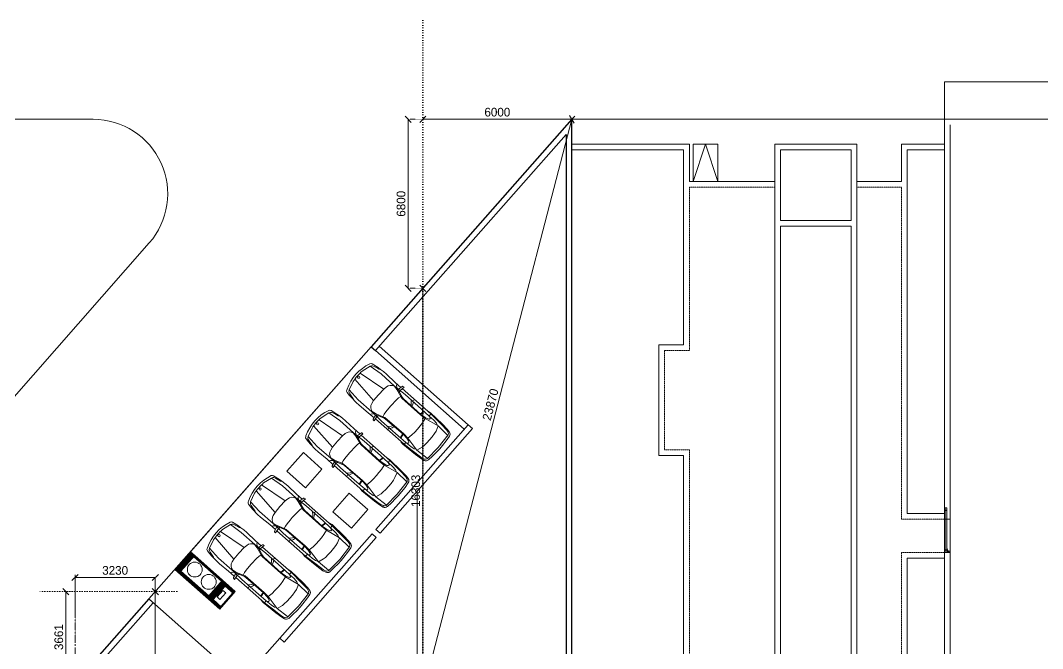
# Model space of a CAD drawing. Header units: metres. Extents: x 5205117 to 5948571, y 646915 to 1143748.
# Drawn here: x 5506460 to 5547606, y 846828 to 872101 of the extents above; entities that cross this region are included whole.
import ezdxf

# ---------------------------------------------------------------- set-up
doc = ezdxf.new("R2010")
doc.units = ezdxf.units.M
doc.header["$MEASUREMENT"] = 0
doc.header["$PDMODE"] = 35
doc.header["$PDSIZE"] = 10
for name, pattern in [('CENTER', [2, 1.25, -0.25, 0.25, -0.25]), ('DASHED', [0.75, 0.5, -0.25]), ('DOT', [0.25, 0, -0.25]), ('DOT2', [0.125, 0, -0.125]), ('HIDDEN', [0.375, 0.25, -0.125])]:
    doc.linetypes.add(name, pattern=pattern)
doc.layers.get('0').update_dxf_attribs({"color": 1, "linetype": 'DASHED', "lineweight": 30})
for name, color, linetype, lineweight in [('A-Center line', 1, 'CENTER', 9), ('A-Door', 3, 'Continuous', 15), ('A-Elevation 1', 4, 'Continuous', 13), ('A-Elevation 2', 163, 'Continuous', 9), ('A-Elevation 3', 251, 'Continuous', 5), ('A-Hidden', 2, 'HIDDEN', 5), ('CAR', 251, 'Continuous', 0), ('dim start point', 10, 'Continuous', 0), ('plot 5', 7, 'Continuous', 30), ('road', 7, 'Continuous', 9)]:
    doc.layers.add(name, color=color, linetype=linetype, lineweight=lineweight)
doc.layers.add('A-GF', color=8, linetype='Continuous', lineweight=0, transparency=0.5)
doc.styles.get("Standard").update_dxf_attribs({"font": 'GOTHIC.TTF'})
doc.dimstyles.get("Standard").update_dxf_attribs({"dimtxt": 2, "dimasz": 1, "dimexe": 0, "dimexo": 0, "dimgap": 0.1, "dimtad": 1, "dimdsep": 46, "dimtxsty": 'Standard', "dimblk": 'OBLIQUE', "dimcen": 0.1, "dimclrd": 256, "dimclre": 256, "dimclrt": 256, "dimadec": 0, "dimazin": 0, "dimtfac": 1, "dimtofl": 0, "dimtmove": 1, "dimatfit": 2, "dimldrblk": 'OPEN90', "dimfxl": 1, "dimtolj": 1, "dimtzin": 0, "dimlwd": -1, "dimlwe": -1, "dimarcsym": 0})

# ---------------------------------------------------------------- blocks, each defined once
blk = doc.blocks.new('A$C7DF671ED')
at = {"layer": 'A-Door'}
for p, q in [((-8, 1699), (-9, 1698)), ((-9, 1698), (-9, 1697)), ((-9, 1697), (-9, 1696)), ((-9, 1696), (-9, 1695)), ((-9, 1695), (-9, 1693)), ((-9, 1693), (-8, 1693)), ((-7, 1700), (-8, 1699)), ((-7, 1698), (-8, 1698)), ((-8, 1698), (-8, 1698)), ((-8, 1698), (-8, 1697)), ((-8, 1697), (-8, 1697)), ((-8, 1697), (-8, 1697)), ((-8, 1697), (-8, 1697)), ((-8, 1697), (-8, 1696)), ((-8, 1696), (-8, 1696)), ((-8, 1696), (-8, 1695)), ((-8, 1696), (-8, 1696)), ((-8, 1696), (-8, 1696)), ((-8, 1696), (-8, 1696)), ((-8, 1695), (-8, 1695)), ((-8, 1695), (-8, 1695)), ((-8, 1695), (-8, 1695)), ((-8, 1695), (-8, 1694)), ((-8, 1694), (-8, 1694)), ((-8, 1694), (-8, 1694)), ((-7, 1694), (-8, 1694)), ((-8, 1693), (-7, 1692)), ((-6, 1700), (-7, 1700)), ((-6, 1699), (-7, 1699)), ((-7, 1699), (-7, 1698)), ((-7, 1698), (-7, 1698)), ((-7, 1698), (-7, 1698)), ((-7, 1698), (-7, 1698)), ((-7, 1698), (-7, 1698)), ((-7, 1694), (-7, 1693)), ((-7, 1694), (-7, 1694)), ((-7, 1693), (-7, 1693)), ((-7, 1693), (-7, 1693)), ((-7, 1693), (-7, 1693)), ((-7, 1693), (-7, 1693)), ((-7, 1693), (-6, 1693)), ((-7, 1692), (-6, 1691)), ((-5, 1700), (-6, 1700)), ((-6, 1699), (-6, 1699)), ((-5, 1699), (-6, 1699)), ((-6, 1699), (-6, 1699)), ((-6, 1699), (-6, 1699)), ((-6, 1699), (-6, 1699)), ((-6, 1693), (-6, 1692)), ((-6, 1693), (-6, 1693)), ((-6, 1693), (-6, 1693)), ((-6, 1693), (-6, 1693)), ((-6, 1692), (-5, 1692)), ((-6, 1691), (-5, 1691)), ((-5, 1738), (0, 1738)), ((-5, 1738), (-5, 1733)), ((-5, 1733), (0, 1733)), ((-5, 1733), (-5, 1723)), ((-5, 1723), (0, 1723)), ((-5, 1723), (-5, 1718)), ((-5, 1718), (0, 1718)), ((-5, 1709), (-5, 1718)), ((-5, 1709), (0, 1709)), ((-5, 1709), (-5, 1700)), ((-5, 1700), (0, 1700)), ((-3, 1700), (-5, 1700)), ((-4, 1699), (-5, 1699)), ((-5, 1699), (-5, 1699)), ((-5, 1699), (-5, 1699)), ((-5, 1699), (-5, 1699)), ((-5, 1692), (-5, 1692)), ((-5, 1692), (-5, 1692)), ((-5, 1692), (-5, 1692)), ((-5, 1692), (-4, 1692)), ((-5, 1691), (-3, 1691)), ((-5, 1691), (-5, 1683)), ((0, 1691), (-5, 1691)), ((0, 1683), (-5, 1683)), ((-5, 1683), (-5, 1674)), ((0, 1674), (-5, 1674)), ((-5, 1674), (-5, 1668)), ((0, 1668), (-5, 1668)), ((-5, 1668), (-5, 1659)), ((0, 1659), (-5, 1659)), ((-5, 1659), (-5, 1654)), ((0, 1654), (-5, 1654)), ((-4, 1699), (-4, 1699)), ((-4, 1699), (-4, 1699)), ((-4, 1699), (-4, 1699)), ((-3, 1699), (-4, 1699)), ((-4, 1699), (-4, 1699)), ((-4, 1692), (-3, 1693)), ((-4, 1692), (-4, 1692)), ((-4, 1692), (-4, 1692)), ((-4, 1692), (-4, 1692)), ((-2, 1700), (-3, 1700)), ((-3, 1699), (-3, 1699)), ((-3, 1699), (-3, 1699)), ((-2, 1698), (-3, 1699)), ((-3, 1699), (-3, 1699)), ((-3, 1699), (-3, 1699)), ((-3, 1693), (-3, 1693)), ((-3, 1693), (-3, 1693)), ((-3, 1693), (-3, 1693)), ((-3, 1693), (-3, 1693)), ((-3, 1693), (-2, 1693)), ((-3, 1691), (-2, 1692)), ((-1, 1699), (-2, 1700)), ((-2, 1697), (-2, 1698)), ((-2, 1698), (-2, 1698)), ((-2, 1698), (-2, 1698)), ((-2, 1698), (-2, 1698)), ((-2, 1698), (-2, 1698)), ((-2, 1698), (-2, 1698)), ((-1, 1697), (-2, 1697)), ((-2, 1694), (-1, 1695)), ((-2, 1693), (-2, 1694)), ((-2, 1694), (-2, 1694)), ((-2, 1694), (-2, 1694)), ((-2, 1694), (-2, 1694)), ((-2, 1694), (-2, 1694)), ((-2, 1692), (-1, 1693)), ((-2, 1693), (-2, 1693)), ((-2, 1693), (-2, 1693)), ((-1, 1698), (-1, 1699)), ((0, 1697), (-1, 1698)), ((-1, 1696), (-1, 1697)), ((-1, 1697), (-1, 1697)), ((-1, 1697), (-1, 1697)), ((-1, 1697), (-1, 1697)), ((-1, 1696), (-1, 1696)), ((-1, 1696), (-1, 1696)), ((-1, 1695), (-1, 1696)), ((-1, 1696), (-1, 1696)), ((-1, 1693), (0, 1695)), ((-1, 1695), (-1, 1695)), ((-1, 1695), (-1, 1695)), ((-1, 1695), (-1, 1695)), ((-1, 1695), (-1, 1695)), ((-1, 1693), (-1, 1693)), ((0, 1800), (74, 1800)), ((0, 1738), (0, 1800)), ((0, 1738), (0, 1733)), ((0, 1723), (0, 1733)), ((0, 1718), (0, 1723)), ((0, 1709), (0, 1718)), ((0, 1700), (0, 1709)), ((74, 1700), (0, 1700)), ((0, 1696), (0, 1700)), ((0, 1696), (0, 1697)), ((0, 1695), (0, 1696)), ((0, 1693), (0, 1696)), ((0, 1691), (0, 1693)), ((0, 1691), (74, 1691)), ((0, 1683), (0, 1691)), ((0, 1683), (0, 1674)), ((0, 1668), (0, 1674)), ((0, 1659), (0, 1668)), ((0, 1654), (0, 1659)), ((0, 1654), (0, 109)), ((74, 1700), (74, 1800)), ((74, 1691), (74, 165)), ((0, 109), (74, 109)), ((0, 0), (0, 100)), ((0, 100), (74, 100)), ((74, 0), (0, 0)), ((81, 165), (74, 165)), ((74, 165), (74, 156)), ((81, 156), (74, 156)), ((74, 118), (74, 156)), ((74, 118), (75, 118)), ((74, 118), (74, 118)), ((74, 118), (74, 118)), ((74, 118), (74, 118)), ((74, 118), (74, 118)), ((74, 118), (74, 118)), ((75, 118), (74, 118)), ((74, 118), (74, 112)), ((81, 112), (74, 112)), ((74, 109), (74, 112)), ((78, 102), (74, 109)), ((74, 109), (74, 109)), ((74, 109), (74, 109)), ((74, 67), (74, 100)), ((74, 67), (79, 67)), ((74, 39), (74, 67)), ((74, 0), (74, 39)), ((74, 39), (79, 39)), ((81, 118), (75, 118)), ((81, 95), (78, 102)), ((82, 113), (79, 118)), ((79, 67), (79, 60)), ((79, 60), (91, 60)), ((79, 48), (79, 56)), ((92, 56), (79, 56)), ((79, 55), (79, 55)), ((79, 55), (79, 55)), ((79, 51), (79, 55)), ((79, 51), (79, 55)), ((79, 55), (79, 55)), ((81, 55), (79, 55)), ((79, 51), (79, 51)), ((79, 51), (79, 51)), ((79, 51), (79, 51)), ((79, 51), (80, 51)), ((93, 48), (79, 48)), ((79, 39), (79, 45)), ((79, 45), (93, 45)), ((80, 51), (81, 51)), ((80, 51), (80, 51)), ((80, 51), (80, 51)), ((81, 165), (81, 156)), ((81, 156), (81, 123)), ((86, 125), (81, 123)), ((81, 123), (81, 118)), ((81, 112), (81, 118)), ((84, 88), (81, 95)), ((81, 55), (82, 55)), ((81, 55), (81, 55)), ((81, 51), (82, 51)), ((81, 51), (81, 51)), ((81, 51), (81, 51)), ((86, 106), (82, 113)), ((82, 55), (83, 55)), ((82, 55), (82, 55)), ((82, 51), (82, 51)), ((82, 51), (83, 51)), ((83, 55), (84, 55)), ((83, 51), (84, 51)), ((87, 81), (84, 88)), ((84, 55), (86, 55)), ((84, 55), (84, 55)), ((84, 51), (86, 51)), ((84, 51), (84, 51)), ((90, 118), (86, 125)), ((89, 99), (86, 106)), ((86, 55), (87, 55)), ((86, 55), (86, 55)), ((86, 51), (86, 51)), ((86, 51), (87, 51)), ((89, 73), (87, 81)), ((87, 55), (88, 55)), ((87, 51), (88, 51)), ((88, 55), (89, 55)), ((88, 55), (88, 55)), ((88, 51), (89, 51)), ((88, 51), (88, 51)), ((92, 91), (89, 99)), ((90, 66), (89, 73)), ((89, 55), (89, 51)), ((89, 55), (90, 55)), ((89, 51), (90, 51)), ((89, 12), (90, 17)), ((89, 12), (90, 8)), ((94, 110), (90, 118)), ((91, 60), (90, 66)), ((90, 55), (91, 55)), ((90, 55), (90, 55)), ((90, 55), (90, 55)), ((91, 51), (90, 51)), ((90, 51), (90, 51)), ((90, 51), (90, 51)), ((90, 17), (92, 20)), ((92, 5), (90, 8)), ((91, 60), (110, 60)), ((91, 55), (91, 55)), ((92, 55), (91, 55)), ((92, 51), (91, 51)), ((91, 51), (91, 51)), ((95, 83), (92, 91)), ((92, 56), (93, 56)), ((92, 55), (92, 56)), ((92, 55), (92, 55)), ((94, 55), (92, 55)), ((92, 55), (92, 55)), ((93, 51), (92, 55)), ((92, 51), (92, 51)), ((93, 51), (92, 51)), ((92, 20), (94, 22)), ((95, 2), (92, 5)), ((93, 56), (94, 56)), ((93, 50), (93, 51)), ((94, 51), (93, 51)), ((93, 48), (93, 50)), ((93, 48), (111, 48)), ((93, 43), (93, 45)), ((93, 45), (112, 45)), ((94, 35), (93, 43)), ((98, 102), (94, 110)), ((94, 56), (95, 56)), ((94, 51), (94, 55)), ((95, 55), (94, 55)), ((94, 55), (94, 55)), ((94, 55), (94, 55)), ((94, 55), (94, 55)), ((95, 51), (94, 51)), ((94, 51), (94, 51)), ((94, 51), (94, 51)), ((94, 51), (94, 51)), ((94, 22), (94, 35)), ((94, 22), (95, 23)), ((94, 17), (94, 22)), ((112, 17), (94, 17)), ((97, 75), (95, 83)), ((95, 56), (96, 56)), ((97, 55), (95, 55)), ((97, 51), (95, 51)), ((95, 23), (98, 25)), ((98, 0), (95, 2)), ((96, 56), (96, 56)), ((96, 56), (96, 56)), ((96, 56), (96, 56)), ((97, 56), (96, 56)), ((99, 68), (97, 75)), ((97, 56), (99, 56)), ((97, 55), (97, 55)), ((98, 55), (97, 55)), ((97, 55), (97, 55)), ((97, 51), (97, 51)), ((98, 51), (97, 51)), ((97, 51), (97, 51)), ((101, 94), (98, 102)), ((98, 55), (98, 55)), ((99, 55), (98, 55)), ((98, 51), (98, 51)), ((98, 51), (99, 51)), ((103, 26), (98, 25)), ((101, 60), (99, 68)), ((99, 56), (99, 56)), ((102, 56), (99, 56)), ((100, 55), (99, 55)), ((99, 51), (100, 51)), ((100, 55), (100, 51)), ((100, 55), (100, 55)), ((100, 55), (100, 55)), ((100, 55), (100, 55)), ((100, 55), (100, 55)), ((100, 55), (111, 55)), ((100, 51), (100, 51)), ((100, 51), (100, 51)), ((100, 51), (100, 51)), ((100, 51), (100, 51)), ((111, 51), (100, 51)), ((104, 86), (101, 94)), ((102, 51), (101, 56)), ((102, 56), (103, 56)), ((102, 48), (102, 51)), ((102, 43), (102, 45)), ((103, 35), (102, 43)), ((103, 56), (111, 56)), ((103, 35), (103, 17)), ((107, 25), (103, 26)), ((107, 78), (104, 86)), ((109, 69), (107, 78)), ((111, 23), (107, 25)), ((107, 0), (111, 2)), ((110, 61), (109, 69)), ((110, 60), (110, 61)), ((110, 60), (163, 60)), ((111, 55), (111, 56)), ((111, 56), (163, 56)), ((113, 55), (111, 55)), ((111, 55), (111, 55)), ((111, 52), (111, 55)), ((111, 51), (111, 52)), ((113, 51), (111, 51)), ((111, 51), (111, 51)), ((111, 48), (111, 51)), ((111, 48), (163, 48)), ((112, 22), (111, 23)), ((111, 2), (114, 5)), ((112, 44), (112, 45)), ((112, 45), (163, 45)), ((112, 35), (112, 44)), ((112, 22), (112, 35)), ((114, 20), (112, 22)), ((112, 21), (112, 22)), ((112, 17), (112, 19)), ((115, 55), (113, 55)), ((115, 51), (113, 51)), ((115, 17), (114, 20)), ((114, 5), (115, 8)), ((115, 55), (115, 55)), ((115, 55), (115, 51)), ((115, 55), (115, 55)), ((115, 55), (115, 55)), ((115, 55), (115, 55)), ((116, 55), (115, 55)), ((115, 51), (115, 51)), ((116, 51), (115, 51)), ((115, 51), (115, 51)), ((115, 51), (115, 51)), ((115, 51), (115, 51)), ((115, 17), (116, 12)), ((115, 8), (116, 12)), ((116, 55), (116, 55)), ((116, 55), (116, 51)), ((116, 55), (116, 55)), ((116, 55), (116, 55)), ((117, 55), (116, 55)), ((116, 51), (116, 51)), ((116, 51), (116, 51)), ((116, 51), (116, 51)), ((117, 51), (116, 51)), ((141, 55), (117, 55)), ((117, 51), (149, 51)), ((141, 55), (141, 55)), ((149, 55), (141, 55)), ((149, 55), (149, 51)), ((153, 55), (149, 55)), ((157, 51), (149, 51)), ((153, 55), (153, 55)), ((157, 55), (153, 55)), ((157, 51), (157, 55)), ((157, 55), (163, 55)), ((157, 51), (163, 51)), ((163, 60), (163, 60)), ((163, 60), (164, 60)), ((163, 60), (163, 60)), ((163, 56), (163, 55)), ((163, 55), (163, 51)), ((163, 55), (166, 55)), ((163, 51), (163, 48)), ((163, 51), (166, 51)), ((163, 45), (163, 45)), ((163, 45), (163, 45)), ((163, 45), (164, 45)), ((164, 60), (164, 59)), ((164, 59), (165, 59)), ((164, 59), (164, 59)), ((164, 45), (165, 46)), ((164, 45), (164, 45)), ((164, 45), (164, 45)), ((165, 59), (165, 59)), ((165, 59), (165, 58)), ((165, 58), (165, 58)), ((165, 58), (165, 58)), ((165, 58), (166, 57)), ((165, 47), (166, 47)), ((165, 46), (165, 47)), ((165, 47), (165, 47)), ((165, 46), (165, 46)), ((165, 46), (165, 46)), ((166, 57), (166, 57)), ((166, 57), (166, 55)), ((166, 55), (166, 51)), ((166, 55), (167, 55)), ((166, 51), (166, 48)), ((166, 51), (167, 51)), ((166, 48), (166, 47)), ((167, 55), (167, 55)), ((167, 55), (167, 51)), ((167, 55), (167, 55)), ((167, 55), (167, 55)), ((171, 55), (167, 55)), ((167, 51), (167, 51)), ((167, 51), (167, 51)), ((167, 51), (167, 51)), ((167, 51), (176, 51)), ((172, 55), (171, 55)), ((172, 55), (173, 55)), ((173, 55), (173, 55)), ((175, 55), (173, 55)), ((176, 55), (175, 55)), ((175, 55), (175, 55)), ((176, 55), (176, 51)), ((178, 55), (176, 55)), ((176, 55), (176, 55)), ((178, 51), (176, 51)), ((178, 55), (179, 55)), ((179, 51), (178, 51)), ((179, 55), (180, 55)), ((180, 51), (179, 51)), ((180, 55), (180, 55)), ((180, 55), (180, 55)), ((180, 55), (181, 55)), ((180, 51), (180, 51)), ((180, 51), (180, 51)), ((181, 51), (180, 51)), ((181, 55), (181, 55)), ((181, 51), (181, 55)), ((181, 51), (181, 51)), ((98, 0), (103, -1)), ((107, 0), (103, -1))]:
    blk.add_line(p, q, dxfattribs=at)
blk = doc.blocks.new('A$Cda8b4320')
at = {"layer": 'A-Elevation 1', "ltscale": 0.5}
for p, q in [((-607, 230), (-37679, 230)), ((0, 0), (0, 0))]:
    blk.add_line(p, q, dxfattribs=at)
at = {"layer": 'A-Elevation 1'}
blk.add_lwpolyline([(-37679, 0), (0, 0)], dxfattribs=at)
at = {"layer": 'A-Elevation 1', "ltscale": 0.5}
blk.add_lwpolyline([(-25894, -17500), (-25894, -13270), (-22664, -13270), (-22664, -15000), (-17434, -15000), (-17434, -15230), (-22664, -15230), (-22664, -17730), (-26124, -17730), (-26124, -17500)], close=True, dxfattribs=at)
blk.add_lwpolyline([(0, -15000), (-16094, -15000), (-16094, -15230), (-230, -15230)], dxfattribs=at)
at = {"layer": 'A-Elevation 2', "ltscale": 5}
for points in [[(-999, -8170), (-999, -11470), (-25894, -11470), (-25894, -8170)], [(-4299, -11240), (-25664, -11240), (-25664, -8400), (-4299, -8400)]]:
    blk.add_lwpolyline(points, close=True, dxfattribs=at)
at = {"layer": 'A-Elevation 3', "ltscale": 5}
for p, q in [((-17434, -15000), (-16094, -15000)), ((-17434, -15230), (-16094, -15230))]:
    blk.add_line(p, q, dxfattribs=at)
for points in [[(-1229, 0), (-1229, -4500), (-9074, -4500), (-9074, -3500), (-13534, -3500), (-13534, -4500), (-22664, -4500), (-22664, -1500), (-37679, -1500)], [(-2499, -8170), (-2499, -4730), (-999, -4730), (-999, 0)], [(-999, -15000), (-999, -13270), (-2499, -13270), (-2499, -11470)], [(-22664, -13500), (-17664, -13500), (-17664, -15000)], [(-1229, -15000), (-1229, -13500), (-15864, -13500), (-15864, -15000)]]:
    blk.add_lwpolyline(points, dxfattribs=at)
at = {"layer": 'A-Elevation 3', "ltscale": 5, "flags": 128}
blk.add_lwpolyline([(-2499, -4880), (-999, -5380), (-2499, -5880), (-999, -5880), (-999, -4880)], close=True, dxfattribs=at)
at = {"layer": 'A-Elevation 3', "ltscale": 5}
blk.add_lwpolyline([(-4069, -11240), (-4069, -8400), (-1229, -8400), (-1229, -11240)], close=True, dxfattribs=at)
at = {"layer": 'A-Hidden', "ltscale": 5}
for p, q in [((-2729, -4730), (-2729, -8170)), ((-2729, -11470), (-2729, -13270))]:
    blk.add_line(p, q, dxfattribs=at)
for points in [[(-37679, -1730), (-22894, -1730), (-22894, -4730), (-13304, -4730), (-13304, -3730), (-9304, -3730), (-9304, -4730), (-2729, -4730)], [(-22664, -13270), (-17434, -13270), (-17434, -15000)], [(-2730, -13270), (-16094, -13270), (-16094, -15000)]]:
    blk.add_lwpolyline(points, dxfattribs=at)
at = {"layer": 'A-Door', "ltscale": 0.5, "rotation": 270}
blk.add_blockref('A$C7DF671ED', (-17434, -15025), dxfattribs=at)
blk = doc.blocks.new('A$C4CA47BB0')
at = {"layer": 'CAR'}
for p, q in [((-3.01, -0.37), (-3.053, -0.553)), ((-2.992, -0.352), (-2.937, -0.34)), ((-2.937, -0.34), (-2.968, -0.548)), ((-1.447, -0.408), (-1.575, -0.431)), ((-0.794, -0.435), (-1.447, -0.408)), ((-4.516, -0.615), (-4.622, -0.972)), ((-3.98, -0.557), (-4.516, -0.615)), ((-4.486, -0.566), (-4.516, -0.615)), ((-4.239, -0.443), (-4.513, -0.487)), ((-4.455, -0.536), (-4.486, -0.566)), ((-4.392, -0.513), (-4.455, -0.536)), ((-4.237, -0.476), (-4.392, -0.513)), ((-4.12, -0.434), (-4.239, -0.443)), ((-4.161, -0.461), (-4.237, -0.476)), ((-4.12, -0.434), (-4.161, -0.461)), ((-3.971, -0.419), (-4.12, -0.434)), ((-3.249, -0.562), (-3.98, -0.557)), ((-3.807, -0.414), (-3.971, -0.419)), ((-3.332, -0.435), (-3.807, -0.414)), ((-3.494, -0.943), (-3.472, -0.805)), ((-3.332, -0.435), (-3.025, -0.435)), ((-2.704, -0.533), (-3.249, -0.562)), ((-3.248, -0.572), (-3.086, -0.603)), ((-3.2, -0.49), (-3.231, -0.434)), ((-3.115, -0.556), (-3.2, -0.49)), ((-2.708, -0.695), (-3.115, -0.556)), ((-3.086, -0.603), (-2.785, -0.705)), ((-2.968, -0.548), (-2.935, -0.618)), ((-1.412, -0.435), (-2.951, -0.435)), ((-2.811, -0.813), (-2.824, -0.928)), ((-2.785, -0.705), (-2.811, -0.813)), ((-2.785, -0.705), (-2.707, -0.727)), ((-2.643, -0.705), (-2.708, -0.695)), ((-2.707, -0.727), (-1.699, -0.738)), ((-1.822, -0.533), (-2.704, -0.533)), ((-1.704, -0.715), (-2.643, -0.705)), ((-2.385, -0.533), (-2.282, -0.64)), ((-2.282, -0.434), (-2.312, -0.533)), ((-2.282, -0.64), (-2.236, -0.709)), ((-2.217, -0.615), (-2.257, -0.533)), ((-2.183, -0.71), (-2.217, -0.615)), ((-1.405, -0.543), (-1.822, -0.533)), ((-1.702, -0.536), (-1.728, -0.712)), ((-1.706, -0.715), (-1.68, -0.536)), ((-1.491, -0.688), (-1.704, -0.715)), ((-1.699, -0.738), (-1.459, -0.723)), ((-1.366, -0.658), (-1.491, -0.688)), ((-1.459, -0.723), (-0.869, -0.603)), ((-1.428, -0.923), (-1.459, -0.723)), ((-1.412, -0.435), (-1.405, -0.543)), ((-0.824, -0.471), (-1.412, -0.435)), ((-1.405, -0.543), (-1.336, -0.566)), ((-1.156, -0.549), (-1.405, -0.543)), ((-1.32, -0.63), (-1.366, -0.658)), ((-1.336, -0.566), (-1.311, -0.589)), ((-1.311, -0.589), (-1.32, -0.63)), ((-0.989, -0.566), (-1.156, -0.549)), ((-0.929, -0.596), (-0.989, -0.566)), ((-0.869, -0.603), (-0.346, -0.629)), ((-0.869, -0.603), (-0.8, -0.812)), ((-0.502, -0.499), (-0.824, -0.471)), ((-0.8, -0.812), (-0.777, -0.929)), ((-0.497, -0.461), (-0.794, -0.435)), ((-0.413, -0.524), (-0.502, -0.499)), ((-0.369, -0.488), (-0.497, -0.461)), ((-0.329, -0.609), (-0.366, -0.555)), ((-0.291, -1.253), (-0.329, -0.609)), ((-0.236, -0.837), (-0.26, -0.612)), ((-4.635, -1.087), (-3.494, -0.943)), ((-3.504, -1.25), (-3.494, -0.943)), ((-2.824, -0.928), (-2.834, -1.254)), ((-1.417, -1.086), (-1.428, -0.923)), ((-1.415, -1.247), (-1.417, -1.086)), ((-0.777, -0.929), (-0.765, -1.089)), ((-0.765, -1.089), (-0.762, -1.253)), ((-0.223, -1.073), (-0.236, -0.837)), ((-0.218, -1.25), (-0.223, -1.073)), ((-4.73, -1.25), (-4.73, -1.25)), ((-3.494, -1.557), (-4.635, -1.413)), ((-4.622, -1.528), (-4.516, -1.885)), ((-3.494, -1.557), (-3.504, -1.25)), ((-3.471, -1.695), (-3.494, -1.557)), ((-2.834, -1.254), (-2.831, -1.381)), ((-2.831, -1.381), (-2.824, -1.572)), ((-2.824, -1.572), (-2.811, -1.687)), ((-1.459, -1.777), (-1.428, -1.577)), ((-1.428, -1.577), (-1.417, -1.414)), ((-1.417, -1.414), (-1.415, -1.247)), ((-0.777, -1.571), (-0.793, -1.669)), ((-0.765, -1.411), (-0.777, -1.571)), ((-0.762, -1.253), (-0.765, -1.411)), ((-0.329, -1.891), (-0.291, -1.253)), ((-0.236, -1.663), (-0.223, -1.427)), ((-0.223, -1.427), (-0.218, -1.25)), ((-4.598, -1.923), (-4.586, -1.952)), ((-4.516, -1.885), (-4.486, -1.934)), ((-4.516, -1.885), (-3.98, -1.943)), ((-4.513, -2.013), (-4.359, -2.039)), ((-4.486, -1.934), (-4.455, -1.964)), ((-4.455, -1.964), (-4.392, -1.987)), ((-4.392, -1.987), (-4.251, -2.02)), ((-4.359, -2.039), (-4.239, -2.057)), ((-4.251, -2.02), (-4.161, -2.039)), ((-4.239, -2.057), (-3.971, -2.081)), ((-4.161, -2.039), (-4.12, -2.066)), ((-3.98, -1.943), (-3.249, -1.938)), ((-3.249, -1.938), (-3.115, -1.944)), ((-3.086, -1.897), (-3.248, -1.928)), ((-3.2, -2.01), (-3.231, -2.066)), ((-3.115, -1.944), (-3.2, -2.01)), ((-2.708, -1.805), (-3.115, -1.944)), ((-3.115, -1.944), (-2.704, -1.967)), ((-2.785, -1.795), (-3.086, -1.897)), ((-3.01, -2.13), (-3.053, -1.947)), ((-2.968, -1.952), (-2.935, -1.882)), ((-2.937, -2.16), (-2.968, -1.952)), ((-2.811, -1.687), (-2.785, -1.795)), ((-2.707, -1.773), (-2.785, -1.795)), ((-2.643, -1.795), (-2.708, -1.805)), ((-1.699, -1.762), (-2.707, -1.773)), ((-2.704, -1.967), (-1.822, -1.967)), ((-1.704, -1.785), (-2.643, -1.795)), ((-2.387, -1.969), (-2.282, -1.86)), ((-2.282, -2.066), (-2.312, -1.967)), ((-2.282, -1.86), (-2.236, -1.791)), ((-2.217, -1.885), (-2.258, -1.969)), ((-2.183, -1.79), (-2.217, -1.885)), ((-1.822, -1.967), (-1.405, -1.957)), ((-1.702, -1.967), (-1.728, -1.788)), ((-1.491, -1.812), (-1.704, -1.785)), ((-1.704, -1.785), (-1.68, -1.964)), ((-1.459, -1.777), (-1.699, -1.762)), ((-1.366, -1.842), (-1.491, -1.812)), ((-0.869, -1.897), (-1.459, -1.777)), ((-1.412, -2.065), (-1.405, -1.957)), ((-1.412, -2.065), (-1.007, -2.039)), ((-1.405, -1.957), (-1.336, -1.934)), ((-1.405, -1.957), (-1.156, -1.951)), ((-1.32, -1.87), (-1.366, -1.842)), ((-1.336, -1.934), (-1.311, -1.911)), ((-1.311, -1.911), (-1.32, -1.87)), ((-1.156, -1.951), (-0.989, -1.934)), ((-1.007, -2.039), (-0.587, -2.01)), ((-0.929, -1.904), (-0.989, -1.934)), ((-0.793, -1.669), (-0.869, -1.897)), ((-0.346, -1.871), (-0.869, -1.897)), ((-0.794, -2.065), (-0.497, -2.039)), ((-0.587, -2.01), (-0.502, -2.001)), ((-0.502, -2.001), (-0.413, -1.976)), ((-0.497, -2.039), (-0.373, -2.013)), ((-0.369, -1.948), (-0.329, -1.891)), ((-0.26, -1.888), (-0.236, -1.663)), ((-3.971, -2.081), (-3.807, -2.086)), ((-3.807, -2.086), (-3.332, -2.065)), ((-3.332, -2.065), (-3.025, -2.065)), ((-2.992, -2.148), (-2.937, -2.16)), ((-1.412, -2.065), (-2.951, -2.065)), ((-1.575, -2.069), (-1.447, -2.092)), ((-1.447, -2.092), (-0.794, -2.065))]:
    blk.add_line(p, q, dxfattribs=at)
at = {"layer": 'CAR', "linetype": 'DOT', "ltscale": 200}
blk.add_lwpolyline([(-5, -2.5), (0, -2.5), (0, 0), (-5, 0)], close=True, dxfattribs=at)
at = {"layer": 'CAR'}
blk.add_circle((-4.566, -1.25), 0.043, dxfattribs=at)
for centre, radius, start, end in [((-2.987, -0.375), 0.0239, 101.856, 166.8451), ((-2.943, -1.25), 1.787, 156.8697, 202.1308), ((-4.497, -0.581), 0.0955, 99.5619, 159.9007), ((-3.187, -0.853), 0.288, 102.2413, 170.4691), ((-0.44, -0.616), 0.0958, 34.7319, 73.9991), ((-0.403, -0.627), 0.143, 6.1653, 76.417), ((-2.689, -1.25), 1.953, 171.8061, 188.1938), ((-4.497, -1.919), 0.0955, 200.0993, 260.4381), ((-3.187, -1.647), 0.288, 189.5309, 257.7586), ((-0.44, -1.884), 0.0955, 286.0012, 317.4974), ((-0.403, -1.873), 0.143, 282.0139, 351.7918), ((-2.987, -2.125), 0.0239, 193.1504, 258.142)]:
    blk.add_arc(centre, radius, start, end, dxfattribs=at)
blk = doc.blocks.new('_Oblique')
at = {"color": 0, "linetype": 'ByBlock', "lineweight": -2}
blk.add_line((-0.5, -0.5), (0.5, 0.5), dxfattribs=at)
blk = doc.blocks.new('*D872')
at = {"layer": 'Defpoints', "color": 0, "ltscale": 5, "transparency": 16777216}
for p in [(5528658, 868125), (5528658, 868125), (5522658, 845022)]:
    blk.add_point(p, dxfattribs=at)
at = {"layer": 'dim start point', "color": 1, "ltscale": 5, "transparency": 16777216}
blk.add_line((5522658, 845022), (5528658, 868125), dxfattribs=at)
at = {"layer": 'dim start point', "linetype": 'DOT2', "ltscale": 5, "transparency": 16777216}
for p, q in [((5528658, 868125), (5528658, 868125)), ((5522658, 845022), (5522658, 845022))]:
    blk.add_line(p, q, dxfattribs=at)
at = {"layer": 'dim start point', "color": 1, "ltscale": 5, "transparency": 16777216, "xscale": 250, "yscale": 250, "zscale": 250}
for p, rotation in [((5528658, 868125), 75.44174388856962), ((5522658, 845022), 255.4417438885696)]:
    blk.add_blockref('_Oblique', p, dxfattribs=dict(at, rotation=rotation))
at = {"layer": 'dim start point', "color": 1, "ltscale": 5, "transparency": 16777216, "insert": (5525383, 856645), "char_height": 350, "attachment_point": 5, "rotation": 75.4417}
blk.add_mtext('\\A1;23870', dxfattribs=at)
blk = doc.blocks.new('_Open90')
at = {"color": 0, "linetype": 'ByBlock', "lineweight": -2}
for p, q in [((0, 0), (-1, 0)), ((-0.5, 0.5), (0, 0)), ((0, 0), (-0.5, -0.5))]:
    blk.add_line(p, q, dxfattribs=at)
blk = doc.blocks.new('*D877')
at = {"layer": 'Defpoints', "color": 0, "ltscale": 5, "transparency": 16777216}
for p in [(5511888, 849119), (5511888, 849119), (5512023, 840747)]:
    blk.add_point(p, dxfattribs=at)
at = {"layer": 'dim start point', "linetype": 'DOT2', "ltscale": 5, "transparency": 16777216}
for p, q in [((5511888, 849119), (5511888, 849119)), ((5512023, 840747), (5511888, 840747))]:
    blk.add_line(p, q, dxfattribs=at)
at = {"layer": 'dim start point', "color": 1, "ltscale": 5, "transparency": 16777216}
blk.add_line((5511888, 840747), (5511888, 849119), dxfattribs=at)
at = {"layer": 'dim start point', "color": 1, "ltscale": 5, "transparency": 16777216, "xscale": 250, "yscale": 250, "zscale": 250}
for p, rotation in [((5511888, 849119), 90), ((5511888, 840747), 270)]:
    blk.add_blockref('_Oblique', p, dxfattribs=dict(at, rotation=rotation))
at = {"layer": 'dim start point', "color": 1, "ltscale": 5, "transparency": 16777216, "insert": (5511604, 844933), "char_height": 350, "attachment_point": 5, "rotation": 90}
blk.add_mtext('\\A1;8372', dxfattribs=at)
blk = doc.blocks.new('*D879')
at = {"layer": 'Defpoints', "color": 0, "ltscale": 5, "transparency": 16777216}
for p in [(5508658, 849687), (5508658, 847060), (5511888, 847060)]:
    blk.add_point(p, dxfattribs=at)
at = {"layer": 'dim start point', "linetype": 'DOT2', "ltscale": 5, "transparency": 16777216}
for p, q in [((5508658, 847060), (5508658, 849687)), ((5511888, 847060), (5511888, 849687))]:
    blk.add_line(p, q, dxfattribs=at)
at = {"layer": 'dim start point', "color": 1, "ltscale": 5, "transparency": 16777216}
blk.add_line((5511888, 849687), (5508658, 849687), dxfattribs=at)
at = {"layer": 'dim start point', "color": 1, "ltscale": 5, "transparency": 16777216, "xscale": 250, "yscale": 250, "zscale": 250, "rotation": 180}
blk.add_blockref('_Oblique', (5508658, 849687), dxfattribs=at)
at = {"layer": 'dim start point', "color": 1, "ltscale": 5, "transparency": 16777216, "xscale": 250, "yscale": 250, "zscale": 250}
blk.add_blockref('_Oblique', (5511888, 849687), dxfattribs=at)
at = {"layer": 'dim start point', "color": 1, "ltscale": 5, "transparency": 16777216, "insert": (5510273, 849971), "char_height": 350, "attachment_point": 5}
blk.add_mtext('\\A1;3230', dxfattribs=at)
blk = doc.blocks.new('*D880')
at = {"layer": 'Defpoints', "color": 0, "ltscale": 5, "transparency": 16777216}
for p in [(5508289, 849119), (5508658, 849119), (5508658, 845458)]:
    blk.add_point(p, dxfattribs=at)
at = {"layer": 'dim start point', "linetype": 'DOT2', "ltscale": 5, "transparency": 16777216}
for p, q in [((5508658, 849119), (5508289, 849119)), ((5508658, 845458), (5508289, 845458))]:
    blk.add_line(p, q, dxfattribs=at)
at = {"layer": 'dim start point', "color": 1, "ltscale": 5, "transparency": 16777216}
blk.add_line((5508289, 845458), (5508289, 849119), dxfattribs=at)
at = {"layer": 'dim start point', "color": 1, "ltscale": 5, "transparency": 16777216, "xscale": 250, "yscale": 250, "zscale": 250}
for p, rotation in [((5508289, 849119), 90), ((5508289, 845458), 270)]:
    blk.add_blockref('_Oblique', p, dxfattribs=dict(at, rotation=rotation))
at = {"layer": 'dim start point', "color": 1, "ltscale": 5, "transparency": 16777216, "insert": (5508005, 847288), "char_height": 350, "attachment_point": 5, "rotation": 90}
blk.add_mtext('\\A1;3661', dxfattribs=at)
blk = doc.blocks.new('*D882')
at = {"layer": 'Defpoints', "color": 0, "ltscale": 5, "transparency": 16777216}
for p in [(5522658, 861325), (5522658, 861325), (5522658, 845022)]:
    blk.add_point(p, dxfattribs=at)
at = {"layer": 'dim start point', "linetype": 'DOT2', "ltscale": 5, "transparency": 16777216}
for p, q in [((5522658, 861325), (5522658, 861325)), ((5522658, 845022), (5522658, 845022))]:
    blk.add_line(p, q, dxfattribs=at)
at = {"layer": 'dim start point', "color": 1, "ltscale": 5, "transparency": 16777216}
blk.add_line((5522658, 845022), (5522658, 861325), dxfattribs=at)
at = {"layer": 'dim start point', "color": 1, "ltscale": 5, "transparency": 16777216, "xscale": 250, "yscale": 250, "zscale": 250}
for p, rotation in [((5522658, 861325), 90), ((5522658, 845022), 270)]:
    blk.add_blockref('_Oblique', p, dxfattribs=dict(at, rotation=rotation))
at = {"layer": 'dim start point', "color": 1, "ltscale": 5, "transparency": 16777216, "insert": (5522374, 853173), "char_height": 350, "attachment_point": 5, "rotation": 90}
blk.add_mtext('\\A1;16303', dxfattribs=at)
blk = doc.blocks.new('*D883')
at = {"layer": 'Defpoints', "color": 0, "ltscale": 5, "transparency": 16777216}
for p in [(5522658, 868125), (5522658, 868125), (5528658, 868125)]:
    blk.add_point(p, dxfattribs=at)
at = {"layer": 'dim start point', "linetype": 'DOT2', "ltscale": 5, "transparency": 16777216}
blk.add_line((5522658, 868125), (5522658, 868125), dxfattribs=at)
at = {"layer": 'dim start point', "color": 1, "ltscale": 5, "transparency": 16777216}
blk.add_line((5528658, 868125), (5522658, 868125), dxfattribs=at)
at = {"layer": 'dim start point', "color": 1, "ltscale": 5, "transparency": 16777216, "xscale": 250, "yscale": 250, "zscale": 250, "rotation": 180}
blk.add_blockref('_Oblique', (5522658, 868125), dxfattribs=at)
at = {"layer": 'dim start point', "color": 1, "ltscale": 5, "transparency": 16777216, "xscale": 250, "yscale": 250, "zscale": 250}
blk.add_blockref('_Oblique', (5528658, 868125), dxfattribs=at)
at = {"layer": 'dim start point', "color": 1, "ltscale": 5, "transparency": 16777216, "insert": (5525658, 868409), "char_height": 350, "attachment_point": 5}
blk.add_mtext('\\A1;6000', dxfattribs=at)
blk = doc.blocks.new('*D884')
at = {"layer": 'Defpoints', "color": 0, "ltscale": 5, "transparency": 16777216}
for p in [(5522658, 868125), (5522066, 861325), (5522658, 861325)]:
    blk.add_point(p, dxfattribs=at)
at = {"layer": 'dim start point', "linetype": 'DOT2', "ltscale": 5, "transparency": 16777216}
for p, q in [((5522658, 868125), (5522066, 868125)), ((5522658, 861325), (5522066, 861325))]:
    blk.add_line(p, q, dxfattribs=at)
at = {"layer": 'dim start point', "color": 1, "ltscale": 5, "transparency": 16777216}
blk.add_line((5522066, 868125), (5522066, 861325), dxfattribs=at)
at = {"layer": 'dim start point', "color": 1, "ltscale": 5, "transparency": 16777216, "xscale": 250, "yscale": 250, "zscale": 250}
for p, rotation in [((5522066, 868125), 90), ((5522066, 861325), 270)]:
    blk.add_blockref('_Oblique', p, dxfattribs=dict(at, rotation=rotation))
at = {"layer": 'dim start point', "color": 1, "ltscale": 5, "transparency": 16777216, "insert": (5521783, 864725), "char_height": 350, "attachment_point": 5, "rotation": 90}
blk.add_mtext('\\A1;6800', dxfattribs=at)

msp = doc.modelspace()

# ---------------------------------------------------------------- hatches: boundary and pattern name
at = {"layer": 'A-GF', "ltscale": 5}
h = msp.add_hatch(dxfattribs=at)
h.set_pattern_fill('ANSI31', color=256, scale=100, angle=318.57796)
h.set_pattern_definition([(3.5779554, (7929255.391, 106488.492), (-0.780081546, 12.475635165), [])])
h.paths.add_polyline_path([(5514695.1, 849337.5), (5515032.6, 849039.8), (5515108.7, 849126), (5514598.8, 849575.9), (5514046.3, 848949.8), (5512921.5, 849942.2), (5513474, 850568.3), (5513301.5, 850720.5), (5512673, 850008.1), (5514480.1, 848413.6), (5514556.2, 848499.9), (5514218.8, 848797.6)])

# ---------------------------------------------------------------- linework, layer by layer
at = {"layer": 'A-Center line', "ltscale": 250}
msp.add_line((5508657.9, 795061.1), (5508657.9, 849789), dxfattribs=at)
at = {"layer": 'A-GF', "ltscale": 5}
for p, q in [((5511626.6, 848822.3), (5520579.2, 858968.8)), ((5513301.5, 850720.5), (5520579.2, 858968.8)), ((5524328.4, 855660.8), (5520751.6, 858816.7)), ((5524480.6, 855833.2), (5520903.8, 858989.2)), ((5514598.8, 849575.9), (5513474, 850568.3)), ((5515032.6, 849039.8), (5514556.2, 848499.9))]:
    msp.add_line(p, q, dxfattribs=at)
for points in [[(5520765.7, 851622.8), (5524480.6, 855833.2), (5524653.1, 855681.1), (5520938.1, 851470.7)], [(5518598.4, 854048.5), (5517936.8, 853298.7), (5517186.9, 853960.3), (5517848.5, 854710.1)], [(5519693.2, 853082.6), (5519031.6, 852332.7), (5519781.4, 851671.1), (5520443, 852421)], [(5520613.5, 851450.4), (5516898.6, 847240), (5517071, 847087.8), (5520786, 851298.2)], [(5514046.3, 848949.8), (5514598.8, 849575.9), (5515108.7, 849126), (5515032.6, 849039.8), (5514695.1, 849337.5), (5514218.8, 848797.6), (5514556.2, 848499.9), (5514480.1, 848413.6), (5512673, 850008.1), (5513301.5, 850720.5), (5513474, 850568.3), (5512921.5, 849942.2)], [(5513446.6, 850519.1), (5513995.5, 850034.8), (5514015.3, 850057.3), (5513466.4, 850541.6)], [(5514553.4, 849542.6), (5514004.5, 850026.9), (5514024.3, 850049.4), (5514573.2, 849565.1)], [(5514491.1, 848804), (5514378.7, 848903.2), (5514610.2, 849165.7), (5514722.7, 849066.4)], [(5514541.7, 848528.7), (5515002.1, 849050.6), (5515024.6, 849030.8), (5514564.2, 848508.9)]]:
    msp.add_lwpolyline(points, close=True, dxfattribs=at)
for points in [[(5522658, 853419.9), (5522658, 845021.9)], [(5522427.9, 853159.1), (5522427.9, 845021.9)], [(5511626.6, 848822.3), (5515375.9, 845514.2), (5516898.6, 847240)]]:
    msp.add_lwpolyline(points, dxfattribs=at)
for centre in [(5513478.9, 850007.1), (5514041.3, 849510.9)]:
    msp.add_circle(centre, 300, dxfattribs=at)
at = {"layer": 'dim start point', "color": 12, "linetype": 'DOT2', "ltscale": 800}
for p, q in [((5522658, 872101), (5522658, 843461.9)), ((5512753.1, 849118.8), (5507196.2, 849118.8))]:
    msp.add_line(p, q, dxfattribs=at)
at = {"layer": 'plot 5'}
for points in [[(5520579.2, 858968.8), (5520751.6, 858816.7), (5528428, 867517), (5528428, 805846.6), (5528658, 805846.6), (5528658, 868125.3), (5520579.2, 858968.8)], [(5511626.6, 848822.3), (5508543.1, 845327.5), (5508543.1, 796010.3), (5528658, 796010.3), (5528658, 804046.6), (5528428, 804046.6), (5528428.3, 796240.3), (5508773.1, 796240.3), (5508773.1, 845240.4), (5511799.1, 848670.1), (5511626.6, 848822.3)]]:
    msp.add_lwpolyline(points, dxfattribs=at)
at = {"layer": 'road', "ltscale": 0.5}
for p, q in [((5543657.9, 869625.3), (5590944.6, 869625.3)), ((5543658, 845346.6), (5543658, 869625.3)), ((5528657.9, 868125.3), (5590824.1, 868125.3)), ((5528658, 796125.3), (5528658, 868125.3))]:
    msp.add_line(p, q, dxfattribs=at)
msp.add_lwpolyline([(5356393.7, 722961), (5356393.7, 694150.5, 0.6920432), (5361648.9, 692172.1), (5394851, 730018.1, -0.215932), (5398609.6, 731720.7), (5419999.3, 731720.7, 0.4142136), (5424999.3, 736720.7), (5424999.3, 762500.6, -0.1820029), (5426240.7, 765798), (5511644.4, 863146.8, 0.6448289), (5509389.3, 868125.3), (5437734.2, 868125.3, 0.4142136), (5432734.2, 863125.3), (5432734.2, 812990.7, -0.1820029), (5431492.8, 809693.3), (5357138.5, 724939.5, 0.1820029)], format="xyb", close=True, dxfattribs=at)

# ---------------------------------------------------------------- block references
at = {"color": 2, "ltscale": 5, "rotation": 90}
msp.add_blockref('A$Cda8b4320', (5528657.9, 868125.3), dxfattribs=at)
at = {"layer": 'A-GF', "ltscale": 5, "xscale": 1000, "yscale": 1000, "zscale": 1000, "rotation": 318.5773620022984}
for p in [(5524328.4, 855660.8), (5522674.4, 853786.1), (5520358.8, 851161.7), (5518704.8, 849287)]:
    msp.add_blockref('A$C4CA47BB0', p, dxfattribs=at)

# ---------------------------------------------------------------- dimensions: what is measured, and where the dimension line sits
at = {"layer": 'dim start point', "color": 12, "ltscale": 5}
for base, p1, p2, picture, middle in [((5522658, 868125.3), (5528658, 868125.3), (5522658, 868124.8), '*D883', (5525658, 868409.1)), ((5508657.9, 849687.5), (5511888.2, 847060.4), (5508657.9, 847060.4), '*D879', (5510273.1, 849971.3))]:
    dim = msp.add_linear_dim(base=base, p1=p1, p2=p2, dimstyle='Standard', override={"dimtxt": 350, "dimasz": 250, "dimgap": 100, "dimdec": 0, "dimclrd": 1, "dimclrt": 1, "dimtdec": 0, "dimfxl": 0.1}, dxfattribs=at)
    dim.commit()
    dim.dimension.update_dxf_attribs({"geometry": picture, "text_midpoint": middle})
for base, p1, p2, picture, middle in [((5522066.5, 861324.9), (5522658, 868124.8), (5522658, 861324.9), '*D884', (5521782.7, 864724.9)), ((5522658, 861324.9), (5522658, 845021.9), (5522658, 861324.9), '*D882', (5522374.2, 853173.4)), ((5508289, 849118.8), (5508657.9, 845457.7), (5508657.9, 849118.8), '*D880', (5508005.2, 847288.2)), ((5511888.2, 849118.9), (5512023.1, 840746.9), (5511888.2, 849118.9), '*D877', (5511604.4, 844932.9))]:
    dim = msp.add_linear_dim(base=base, p1=p1, p2=p2, angle=90, dimstyle='Standard', override={"dimtxt": 350, "dimasz": 250, "dimgap": 100, "dimdec": 0, "dimclrd": 1, "dimclrt": 1, "dimtdec": 0, "dimfxl": 0.1}, dxfattribs=at)
    dim.commit()
    dim.dimension.update_dxf_attribs({"geometry": picture, "text_midpoint": middle})
dim = msp.add_aligned_dim(p1=(5522658, 845021.9), p2=(5528658, 868125.3), distance=0, dimstyle='Standard', override={"dimtxt": 350, "dimasz": 250, "dimgap": 100, "dimdec": 0, "dimclrd": 1, "dimclrt": 1, "dimtdec": 0, "dimfxl": 0.1}, dxfattribs=at)
dim.commit()
dim.dimension.update_dxf_attribs({"geometry": '*D872', "text_midpoint": (5525383.3, 856644.9)})

doc.saveas('drawing.dxf')
